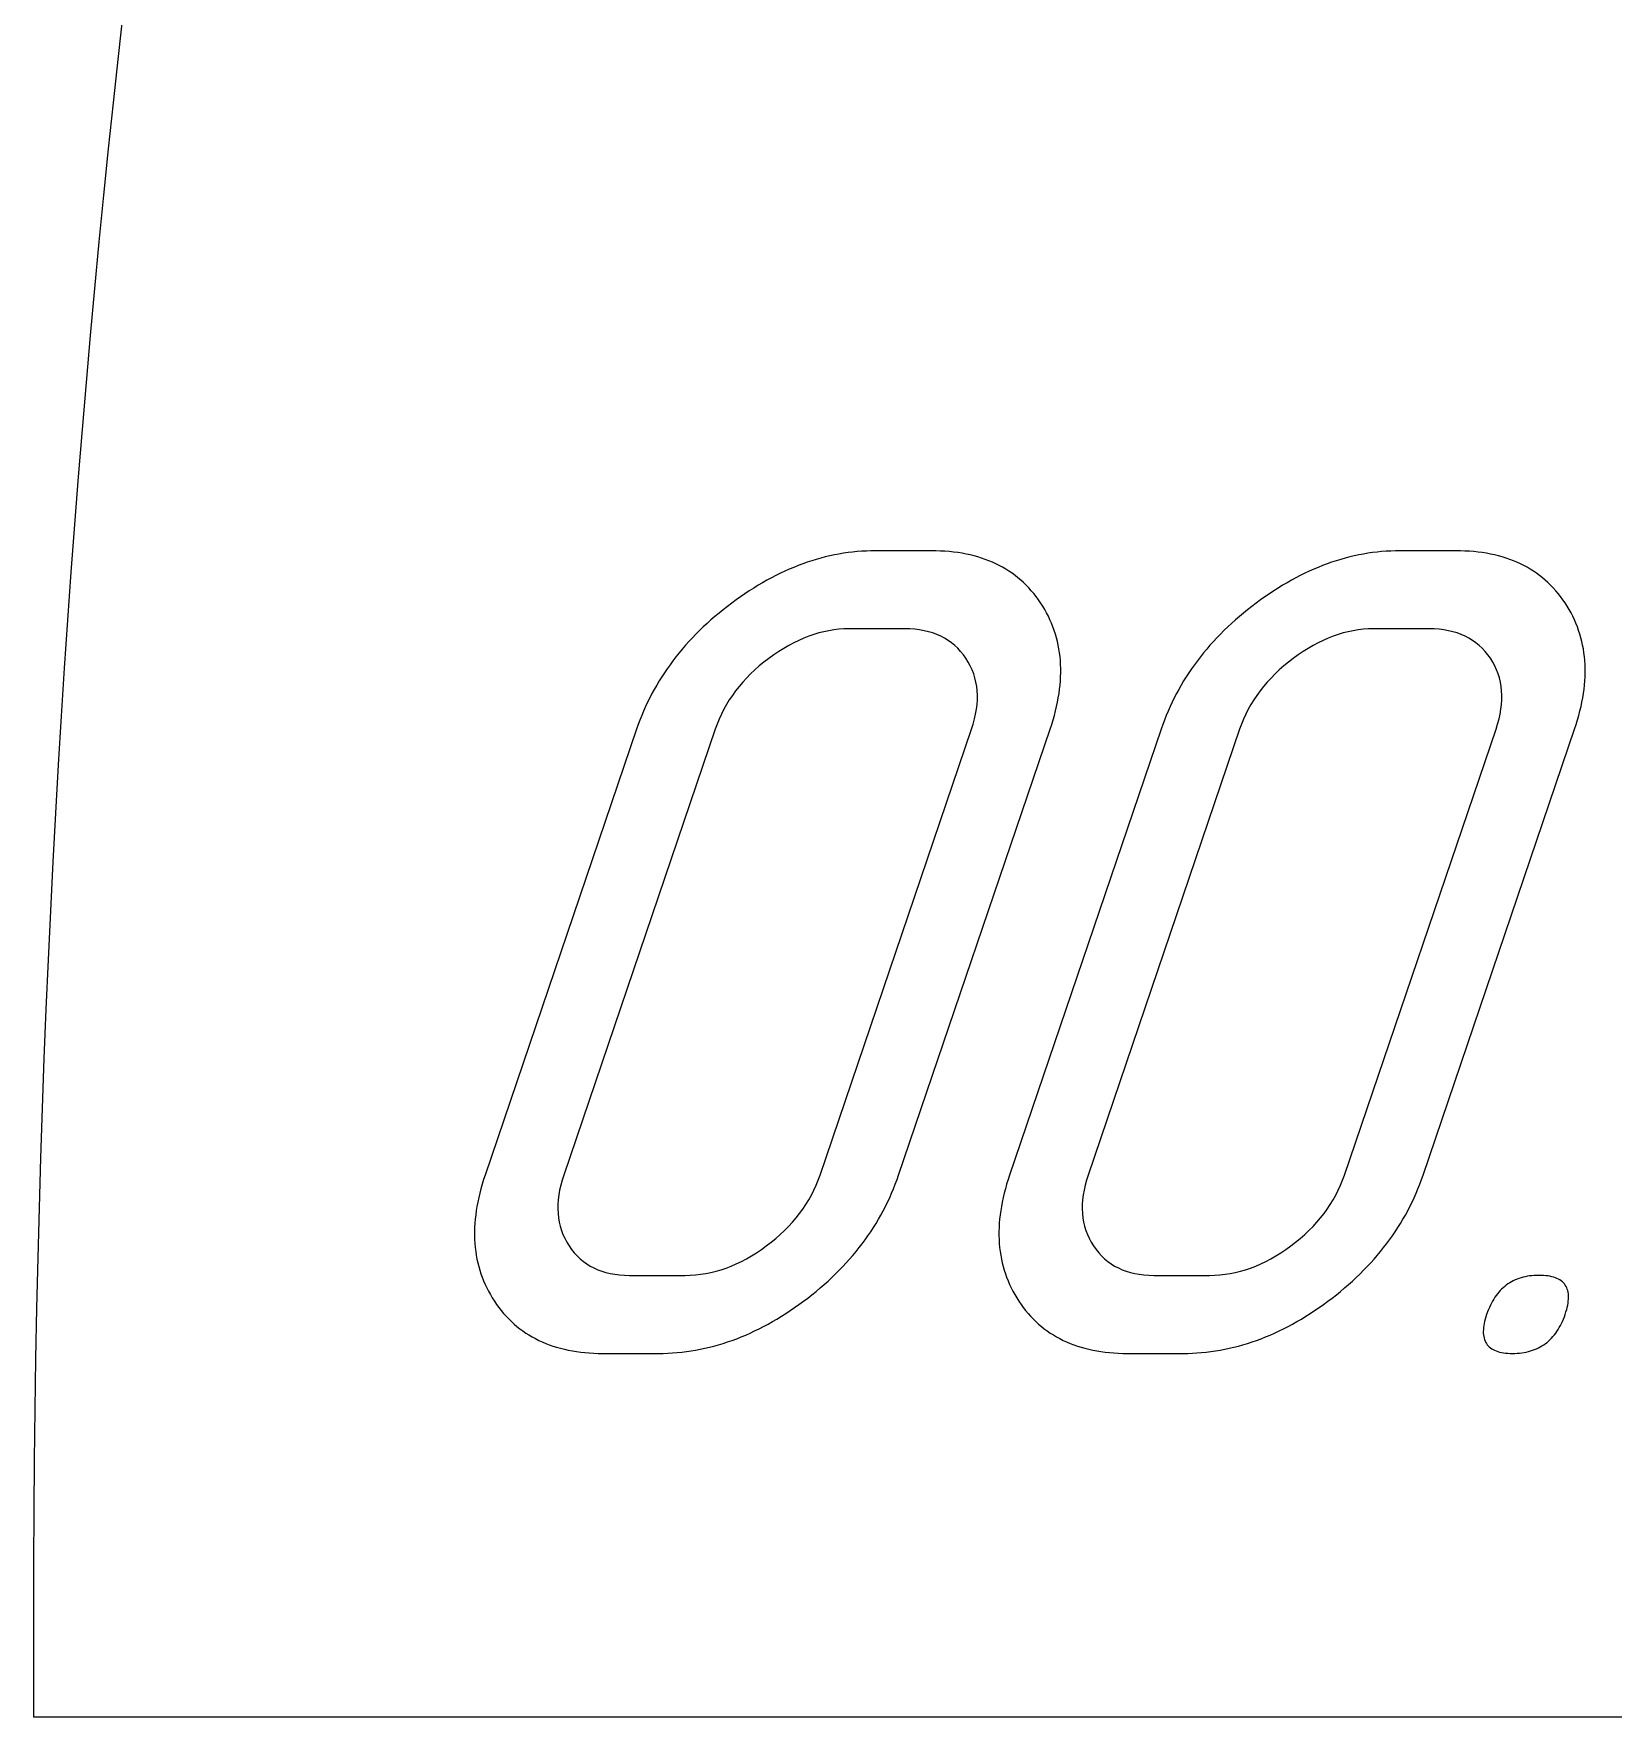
# Model space of a CAD drawing. Extents: x 14 to 1461, y -733 to -10.
# Drawn here: x 732.62 to 773.11, y -542.56 to -499.4 of the extents above; entities that cross this region are included whole.
import ezdxf

# ---------------------------------------------------------------- set-up
doc = ezdxf.new("R2010")
doc.units = 0

msp = doc.modelspace()

# ---------------------------------------------------------------- linework, layer by layer
at = {"layer": 'Cut', "color": 0}
for p, q in [((734.796399, -499.99309), (734.928528, -498.816542)), ((734.667849, -501.173702), (734.796399, -499.99309)), ((734.542907, -502.358399), (734.667849, -501.173702)), ((734.421602, -503.547203), (734.542907, -502.358399)), ((734.303965, -504.740138), (734.421602, -503.547203)), ((734.190027, -505.937225), (734.303965, -504.740138)), ((734.079817, -507.138486), (734.190027, -505.937225)), ((733.973366, -508.343943), (734.079817, -507.138486)), ((733.870703, -509.55362), (733.973366, -508.343943)), ((733.77186, -510.767538), (733.870703, -509.55362)), ((733.676864, -511.98572), (733.77186, -510.767538)), ((733.585749, -513.208187), (733.676864, -511.98572)), ((733.498542, -514.434962), (733.585749, -513.208187)), ((733.415274, -515.666068), (733.498542, -514.434962)), ((733.335976, -516.901526), (733.415274, -515.666068)), ((733.260678, -518.141359), (733.335976, -516.901526)), ((733.189409, -519.385589), (733.260678, -518.141359)), ((733.1222, -520.634238), (733.189409, -519.385589)), ((733.059081, -521.88733), (733.1222, -520.634238)), ((733.000082, -523.144885), (733.059081, -521.88733)), ((732.945233, -524.406926), (733.000082, -523.144885)), ((732.894565, -525.673475), (732.945233, -524.406926)), ((732.848107, -526.944556), (732.894565, -525.673475)), ((732.80589, -528.220189), (732.848107, -526.944556)), ((732.767944, -529.500398), (732.80589, -528.220189)), ((732.734298, -530.785204), (732.767944, -529.500398)), ((732.704984, -532.074629), (732.734298, -530.785204)), ((732.68003, -533.368697), (732.704984, -532.074629)), ((732.659468, -534.667429), (732.68003, -533.368697)), ((732.643328, -535.970848), (732.659468, -534.667429)), ((732.631639, -537.278976), (732.643328, -535.970848)), ((732.624431, -538.591835), (732.631639, -537.278976)), ((732.621736, -539.909447), (732.624431, -538.591835)), ((732.623582, -541.231834), (732.621736, -539.909447)), ((732.63, -542.55902), (732.623582, -541.231834)), ((1411.234573, -542.55902), (732.63, -542.55902))]:
    msp.add_line(p, q, dxfattribs=at)
at = {"layer": 'Mark', "color": 0}
for p, q in [((753.848683, -512.671137), (753.731098, -512.680295)), ((753.966457, -512.664595), (753.848683, -512.671137)), ((754.08442, -512.66067), (753.966457, -512.664595)), ((754.202573, -512.659362), (754.08442, -512.66067)), ((755.631142, -512.659362), (754.202573, -512.659362)), ((755.749606, -512.660667), (755.631142, -512.659362)), ((755.866075, -512.664584), (755.749606, -512.660667)), ((755.980549, -512.671111), (755.866075, -512.664584)), ((756.093029, -512.680248), (755.980549, -512.671111)), ((767.291513, -512.671137), (767.173929, -512.680295)), ((767.409287, -512.664595), (767.291513, -512.671137)), ((767.527251, -512.66067), (767.409287, -512.664595)), ((767.645403, -512.659362), (767.527251, -512.66067)), ((769.073972, -512.659362), (767.645403, -512.659362)), ((769.192436, -512.660667), (769.073972, -512.659362)), ((769.308905, -512.664584), (769.192436, -512.660667)), ((769.423379, -512.671111), (769.308905, -512.664584)), ((769.535859, -512.680248), (769.423379, -512.671111)), ((752.104805, -513.083261), (751.990062, -513.131669)), ((752.219737, -513.037469), (752.104805, -513.083261)), ((752.334859, -512.994294), (752.219737, -513.037469)), ((752.450171, -512.953736), (752.334859, -512.994294)), ((752.565672, -512.915795), (752.450171, -512.953736)), ((752.681362, -512.88047), (752.565672, -512.915795)), ((752.797242, -512.847762), (752.681362, -512.88047)), ((752.913311, -512.81767), (752.797242, -512.847762)), ((753.029569, -512.790195), (752.913311, -512.81767)), ((753.146017, -512.765337), (753.029569, -512.790195)), ((753.262655, -512.743095), (753.146017, -512.765337)), ((753.379481, -512.72347), (753.262655, -512.743095)), ((753.496498, -512.706462), (753.379481, -512.72347)), ((753.613703, -512.69207), (753.496498, -512.706462)), ((753.731098, -512.680295), (753.613703, -512.69207)), ((756.203514, -512.691997), (756.093029, -512.680248)), ((756.312004, -512.706356), (756.203514, -512.691997)), ((756.418499, -512.723326), (756.312004, -512.706356)), ((756.523, -512.742907), (756.418499, -512.723326)), ((756.625505, -512.765098), (756.523, -512.742907)), ((756.726017, -512.789901), (756.625505, -512.765098)), ((756.824533, -512.817314), (756.726017, -512.789901)), ((756.921054, -512.847338), (756.824533, -512.817314)), ((757.015581, -512.879972), (756.921054, -512.847338)), ((757.108113, -512.915218), (757.015581, -512.879972)), ((757.198651, -512.953074), (757.108113, -512.915218)), ((757.287193, -512.993541), (757.198651, -512.953074)), ((757.373741, -513.036619), (757.287193, -512.993541)), ((757.458294, -513.082307), (757.373741, -513.036619)), ((757.540852, -513.130607), (757.458294, -513.082307)), ((765.547635, -513.083261), (765.432892, -513.131669)), ((765.662568, -513.037469), (765.547635, -513.083261)), ((765.77769, -512.994294), (765.662568, -513.037469)), ((765.893001, -512.953736), (765.77769, -512.994294)), ((766.008502, -512.915795), (765.893001, -512.953736)), ((766.124192, -512.88047), (766.008502, -512.915795)), ((766.240072, -512.847762), (766.124192, -512.88047)), ((766.356141, -512.81767), (766.240072, -512.847762)), ((766.472399, -512.790195), (766.356141, -512.81767)), ((766.588847, -512.765337), (766.472399, -512.790195)), ((766.705485, -512.743095), (766.588847, -512.765337)), ((766.822312, -512.72347), (766.705485, -512.743095)), ((766.939328, -512.706462), (766.822312, -512.72347)), ((767.056534, -512.69207), (766.939328, -512.706462)), ((767.173929, -512.680295), (767.056534, -512.69207)), ((769.646344, -512.691997), (769.535859, -512.680248)), ((769.754834, -512.706356), (769.646344, -512.691997)), ((769.861329, -512.723326), (769.754834, -512.706356)), ((769.96583, -512.742907), (769.861329, -512.723326)), ((770.068336, -512.765098), (769.96583, -512.742907)), ((770.168847, -512.789901), (770.068336, -512.765098)), ((770.267363, -512.817314), (770.168847, -512.789901)), ((770.363885, -512.847338), (770.267363, -512.817314)), ((770.458412, -512.879972), (770.363885, -512.847338)), ((770.550944, -512.915218), (770.458412, -512.879972)), ((770.641481, -512.953074), (770.550944, -512.915218)), ((770.730023, -512.993541), (770.641481, -512.953074)), ((770.816571, -513.036619), (770.730023, -512.993541)), ((770.901124, -513.082307), (770.816571, -513.036619)), ((770.983682, -513.130607), (770.901124, -513.082307)), ((751.305581, -513.477068), (751.192164, -513.543793)), ((751.419187, -513.41296), (751.305581, -513.477068)), ((751.532983, -513.351468), (751.419187, -513.41296)), ((751.646969, -513.292594), (751.532983, -513.351468)), ((751.761144, -513.236335), (751.646969, -513.292594)), ((751.875508, -513.182694), (751.761144, -513.236335)), ((751.990062, -513.131669), (751.875508, -513.182694)), ((757.621416, -513.181517), (757.540852, -513.130607)), ((757.699985, -513.235038), (757.621416, -513.181517)), ((757.776559, -513.291169), (757.699985, -513.235038)), ((757.851138, -513.349912), (757.776559, -513.291169)), ((757.923722, -513.411265), (757.851138, -513.349912)), ((757.994312, -513.475229), (757.923722, -513.411265)), ((758.062907, -513.541804), (757.994312, -513.475229)), ((764.748411, -513.477068), (764.634994, -513.543793)), ((764.862018, -513.41296), (764.748411, -513.477068)), ((764.975814, -513.351468), (764.862018, -513.41296)), ((765.089799, -513.292594), (764.975814, -513.351468)), ((765.203974, -513.236335), (765.089799, -513.292594)), ((765.318338, -513.182694), (765.203974, -513.236335)), ((765.432892, -513.131669), (765.318338, -513.182694)), ((771.064246, -513.181517), (770.983682, -513.130607)), ((771.142815, -513.235038), (771.064246, -513.181517)), ((771.219389, -513.291169), (771.142815, -513.235038)), ((771.293968, -513.349912), (771.219389, -513.291169)), ((771.366553, -513.411265), (771.293968, -513.349912)), ((771.437142, -513.475229), (771.366553, -513.411265)), ((771.505737, -513.541804), (771.437142, -513.475229)), ((750.627919, -513.916667), (750.515639, -513.999092)), ((750.740389, -513.836859), (750.627919, -513.916667)), ((750.853049, -513.759667), (750.740389, -513.836859)), ((750.965898, -513.685092), (750.853049, -513.759667)), ((751.078936, -513.613134), (750.965898, -513.685092)), ((751.192164, -513.543793), (751.078936, -513.613134)), ((758.129507, -513.610989), (758.062907, -513.541804)), ((758.194113, -513.682785), (758.129507, -513.610989)), ((758.256723, -513.757192), (758.194113, -513.682785)), ((758.317339, -513.83421), (758.256723, -513.757192)), ((758.375961, -513.913839), (758.317339, -513.83421)), ((758.432587, -513.996078), (758.375961, -513.913839)), ((764.070749, -513.916667), (763.958469, -513.999092)), ((764.183219, -513.836859), (764.070749, -513.916667)), ((764.295879, -513.759667), (764.183219, -513.836859)), ((764.408728, -513.685092), (764.295879, -513.759667)), ((764.521766, -513.613134), (764.408728, -513.685092)), ((764.634994, -513.543793), (764.521766, -513.613134)), ((771.572337, -513.610989), (771.505737, -513.541804)), ((771.636943, -513.682785), (771.572337, -513.610989)), ((771.699554, -513.757192), (771.636943, -513.682785)), ((771.76017, -513.83421), (771.699554, -513.757192)), ((771.818791, -513.913839), (771.76017, -513.83421)), ((771.875417, -513.996078), (771.818791, -513.913839)), ((750.084893, -514.342653), (749.982832, -514.431239)), ((750.189205, -514.255144), (750.084893, -514.342653)), ((750.295766, -514.168715), (750.189205, -514.255144)), ((750.404578, -514.083364), (750.295766, -514.168715)), ((750.515639, -513.999092), (750.404578, -514.083364)), ((758.486717, -514.080171), (758.432587, -513.996078)), ((758.537848, -514.16536), (758.486717, -514.080171)), ((758.585981, -514.251645), (758.537848, -514.16536)), ((758.631116, -514.339027), (758.585981, -514.251645)), ((758.673253, -514.427505), (758.631116, -514.339027)), ((763.527724, -514.342653), (763.425662, -514.431239)), ((763.632035, -514.255144), (763.527724, -514.342653)), ((763.738597, -514.168715), (763.632035, -514.255144)), ((763.847408, -514.083364), (763.738597, -514.168715)), ((763.958469, -513.999092), (763.847408, -514.083364)), ((771.929547, -514.080171), (771.875417, -513.996078)), ((771.980679, -514.16536), (771.929547, -514.080171)), ((772.028812, -514.251645), (771.980679, -514.16536)), ((772.073946, -514.339027), (772.028812, -514.251645)), ((772.116083, -514.427505), (772.073946, -514.339027)), ((749.597082, -514.796372), (749.50627, -514.890351)), ((749.690145, -514.703471), (749.597082, -514.796372)), ((749.785457, -514.611648), (749.690145, -514.703471)), ((749.88302, -514.520904), (749.785457, -514.611648)), ((749.982832, -514.431239), (749.88302, -514.520904)), ((752.616932, -514.804472), (752.488291, -514.848895)), ((752.745768, -514.765972), (752.616932, -514.804472)), ((752.8748, -514.733396), (752.745768, -514.765972)), ((753.004026, -514.706742), (752.8748, -514.733396)), ((753.133449, -514.686012), (753.004026, -514.706742)), ((753.263066, -514.671204), (753.133449, -514.686012)), ((753.392879, -514.66232), (753.263066, -514.671204)), ((753.522887, -514.659358), (753.392879, -514.66232)), ((754.951456, -514.659358), (753.522887, -514.659358)), ((755.081956, -514.66231), (754.951456, -514.659358)), ((755.208113, -514.671166), (755.081956, -514.66231)), ((755.329926, -514.685925), (755.208113, -514.671166)), ((755.447395, -514.706589), (755.329926, -514.685925)), ((755.56052, -514.733156), (755.447395, -514.706589)), ((755.669301, -514.765627), (755.56052, -514.733156)), ((755.773738, -514.804002), (755.669301, -514.765627)), ((755.873831, -514.848281), (755.773738, -514.804002)), ((758.712391, -514.517079), (758.673253, -514.427505)), ((758.74853, -514.607749), (758.712391, -514.517079)), ((758.781672, -514.699516), (758.74853, -514.607749)), ((758.811815, -514.792378), (758.781672, -514.699516)), ((758.83896, -514.886337), (758.811815, -514.792378)), ((763.039913, -514.796372), (762.9491, -514.890351)), ((763.132975, -514.703471), (763.039913, -514.796372)), ((763.228288, -514.611648), (763.132975, -514.703471)), ((763.32585, -514.520904), (763.228288, -514.611648)), ((763.425662, -514.431239), (763.32585, -514.520904)), ((766.059762, -514.804472), (765.931121, -514.848895)), ((766.188598, -514.765972), (766.059762, -514.804472)), ((766.31763, -514.733396), (766.188598, -514.765972)), ((766.446857, -514.706742), (766.31763, -514.733396)), ((766.576279, -514.686012), (766.446857, -514.706742)), ((766.705896, -514.671204), (766.576279, -514.686012)), ((766.835709, -514.66232), (766.705896, -514.671204)), ((766.965717, -514.659358), (766.835709, -514.66232)), ((768.394286, -514.659358), (766.965717, -514.659358)), ((768.524787, -514.66231), (768.394286, -514.659358)), ((768.650943, -514.671166), (768.524787, -514.66231)), ((768.772756, -514.685925), (768.650943, -514.671166)), ((768.890225, -514.706589), (768.772756, -514.685925)), ((769.00335, -514.733156), (768.890225, -514.706589)), ((769.112131, -514.765627), (769.00335, -514.733156)), ((769.216568, -514.804002), (769.112131, -514.765627)), ((769.316661, -514.848281), (769.216568, -514.804002)), ((772.155221, -514.517079), (772.116083, -514.427505)), ((772.191361, -514.607749), (772.155221, -514.517079)), ((772.224502, -514.699516), (772.191361, -514.607749)), ((772.254645, -514.792378), (772.224502, -514.699516)), ((772.28179, -514.886337), (772.254645, -514.792378)), ((749.24733, -515.178761), (749.165516, -515.277055)), ((749.331393, -515.081546), (749.24733, -515.178761)), ((749.417707, -514.985409), (749.331393, -515.081546)), ((749.50627, -514.890351), (749.417707, -514.985409)), ((751.720547, -515.239813), (751.593273, -515.325697)), ((751.848016, -515.159853), (751.720547, -515.239813)), ((751.97568, -515.085815), (751.848016, -515.159853)), ((752.10354, -515.0177), (751.97568, -515.085815)), ((752.231595, -514.955509), (752.10354, -515.0177)), ((752.359845, -514.89924), (752.231595, -514.955509)), ((752.488291, -514.848895), (752.359845, -514.89924)), ((755.96958, -514.898463), (755.873831, -514.848281)), ((756.060985, -514.95455), (755.96958, -514.898463)), ((756.148047, -515.01654), (756.060985, -514.95455)), ((756.230764, -515.084434), (756.148047, -515.01654)), ((756.309137, -515.158232), (756.230764, -515.084434)), ((756.383167, -515.237934), (756.309137, -515.158232)), ((756.452852, -515.323539), (756.383167, -515.237934)), ((758.863106, -514.981393), (758.83896, -514.886337)), ((758.884254, -515.077544), (758.863106, -514.981393)), ((758.902404, -515.174792), (758.884254, -515.077544)), ((758.917555, -515.273136), (758.902404, -515.174792)), ((762.69016, -515.178761), (762.608346, -515.277055)), ((762.774224, -515.081546), (762.69016, -515.178761)), ((762.860537, -514.985409), (762.774224, -515.081546)), ((762.9491, -514.890351), (762.860537, -514.985409)), ((765.163377, -515.239813), (765.036103, -515.325697)), ((765.290846, -515.159853), (765.163377, -515.239813)), ((765.418511, -515.085815), (765.290846, -515.159853)), ((765.54637, -515.0177), (765.418511, -515.085815)), ((765.674425, -514.955509), (765.54637, -515.0177)), ((765.802676, -514.89924), (765.674425, -514.955509)), ((765.931121, -514.848895), (765.802676, -514.89924)), ((769.41241, -514.898463), (769.316661, -514.848281)), ((769.503816, -514.95455), (769.41241, -514.898463)), ((769.590877, -515.01654), (769.503816, -514.95455)), ((769.673594, -515.084434), (769.590877, -515.01654)), ((769.751967, -515.158232), (769.673594, -515.084434)), ((769.825997, -515.237934), (769.751967, -515.158232)), ((769.895682, -515.323539), (769.825997, -515.237934)), ((772.305936, -514.981393), (772.28179, -514.886337)), ((772.327084, -515.077544), (772.305936, -514.981393)), ((772.345234, -515.174792), (772.327084, -515.077544)), ((772.360386, -515.273136), (772.345234, -515.174792)), ((748.86076, -515.681017), (748.790195, -515.784703)), ((748.933574, -515.578408), (748.86076, -515.681017)), ((749.008638, -515.476879), (748.933574, -515.578408)), ((749.085952, -515.376428), (749.008638, -515.476879)), ((749.165516, -515.277055), (749.085952, -515.376428)), ((751.222505, -515.611681), (751.108363, -515.71225)), ((751.341782, -515.513432), (751.222505, -515.611681)), ((751.466195, -515.417504), (751.341782, -515.513432)), ((751.593273, -515.325697), (751.466195, -515.417504)), ((756.518194, -515.415049), (756.452852, -515.323539)), ((756.577982, -515.510699), (756.518194, -515.415049)), ((756.631007, -515.608727), (756.577982, -515.510699)), ((756.67727, -515.709132), (756.631007, -515.608727)), ((758.929708, -515.372576), (758.917555, -515.273136)), ((758.938863, -515.473112), (758.929708, -515.372576)), ((758.945019, -515.574745), (758.938863, -515.473112)), ((758.948177, -515.677473), (758.945019, -515.574745)), ((758.948337, -515.781299), (758.948177, -515.677473)), ((762.30359, -515.681017), (762.233025, -515.784703)), ((762.376404, -515.578408), (762.30359, -515.681017)), ((762.451469, -515.476879), (762.376404, -515.578408)), ((762.528783, -515.376428), (762.451469, -515.476879)), ((762.608346, -515.277055), (762.528783, -515.376428)), ((764.665335, -515.611681), (764.551193, -515.71225)), ((764.784612, -515.513432), (764.665335, -515.611681)), ((764.909025, -515.417504), (764.784612, -515.513432)), ((765.036103, -515.325697), (764.909025, -515.417504)), ((769.961024, -515.415049), (769.895682, -515.323539)), ((770.020812, -515.510699), (769.961024, -515.415049)), ((770.073837, -515.608727), (770.020812, -515.510699)), ((770.1201, -515.709132), (770.073837, -515.608727)), ((772.372539, -515.372576), (772.360386, -515.273136)), ((772.381693, -515.473112), (772.372539, -515.372576)), ((772.38785, -515.574745), (772.381693, -515.473112)), ((772.391008, -515.677473), (772.38785, -515.574745)), ((772.391167, -515.781299), (772.391008, -515.677473)), ((748.592, -516.102235), (748.530434, -516.210236)), ((748.655815, -515.995313), (748.592, -516.102235)), ((748.72188, -515.889469), (748.655815, -515.995313)), ((748.790195, -515.784703), (748.72188, -515.889469)), ((750.796752, -516.027878), (750.703153, -516.137727)), ((750.895487, -515.920348), (750.796752, -516.027878)), ((750.999357, -515.815139), (750.895487, -515.920348)), ((751.108363, -515.71225), (750.999357, -515.815139)), ((756.71677, -515.811916), (756.67727, -515.709132)), ((756.749508, -515.917077), (756.71677, -515.811916)), ((756.775482, -516.024616), (756.749508, -515.917077)), ((756.794694, -516.134533), (756.775482, -516.024616)), ((758.918993, -516.207561), (758.930826, -516.099351)), ((758.930826, -516.099351), (758.939662, -515.992237)), ((758.939662, -515.992237), (758.945499, -515.88622)), ((758.945499, -515.88622), (758.948337, -515.781299)), ((762.03483, -516.102235), (761.973264, -516.210236)), ((762.098645, -515.995313), (762.03483, -516.102235)), ((762.16471, -515.889469), (762.098645, -515.995313)), ((762.233025, -515.784703), (762.16471, -515.889469)), ((764.239582, -516.027878), (764.145983, -516.137727)), ((764.338317, -515.920348), (764.239582, -516.027878)), ((764.442187, -515.815139), (764.338317, -515.920348)), ((764.551193, -515.71225), (764.442187, -515.815139)), ((770.1596, -515.811916), (770.1201, -515.709132)), ((770.192338, -515.917077), (770.1596, -515.811916)), ((770.218313, -516.024616), (770.192338, -515.917077)), ((770.237525, -516.134533), (770.218313, -516.024616)), ((772.361823, -516.207561), (772.373656, -516.099351)), ((772.373656, -516.099351), (772.382492, -515.992237)), ((772.382492, -515.992237), (772.388329, -515.88622)), ((772.388329, -515.88622), (772.391167, -515.781299)), ((748.359236, -516.540711), (748.30667, -516.653026)), ((748.414053, -516.429474), (748.359236, -516.540711)), ((748.471118, -516.319316), (748.414053, -516.429474)), ((748.530434, -516.210236), (748.471118, -516.319316)), ((750.45317, -516.481197), (750.380114, -516.600327)), ((750.531362, -516.364387), (750.45317, -516.481197)), ((750.61469, -516.249897), (750.531362, -516.364387)), ((750.703153, -516.137727), (750.61469, -516.249897)), ((756.807144, -516.246827), (756.794694, -516.134533)), ((756.803916, -516.597977), (756.811755, -516.478549)), ((756.812831, -516.361499), (756.807144, -516.246827)), ((756.811755, -516.478549), (756.812831, -516.361499)), ((758.841674, -516.651363), (758.865501, -516.538768)), ((758.865501, -516.538768), (758.88633, -516.42727)), ((758.88633, -516.42727), (758.904161, -516.316867)), ((758.904161, -516.316867), (758.918993, -516.207561)), ((761.802067, -516.540711), (761.7495, -516.653026)), ((761.856883, -516.429474), (761.802067, -516.540711)), ((761.913949, -516.319316), (761.856883, -516.429474)), ((761.973264, -516.210236), (761.913949, -516.319316)), ((763.896, -516.481197), (763.822944, -516.600327)), ((763.974192, -516.364387), (763.896, -516.481197)), ((764.05752, -516.249897), (763.974192, -516.364387)), ((764.145983, -516.137727), (764.05752, -516.249897)), ((770.249974, -516.246827), (770.237525, -516.134533)), ((770.246746, -516.597977), (770.254585, -516.478549)), ((770.255661, -516.361499), (770.249974, -516.246827)), ((770.254585, -516.478549), (770.255661, -516.361499)), ((772.284505, -516.651363), (772.308332, -516.538768)), ((772.308332, -516.538768), (772.32916, -516.42727)), ((772.32916, -516.42727), (772.346991, -516.316867)), ((772.346991, -516.316867), (772.361823, -516.207561)), ((748.208287, -516.880893), (748.16247, -516.996444)), ((748.256354, -516.76642), (748.208287, -516.880893)), ((748.30667, -516.653026), (748.256354, -516.76642)), ((750.191759, -516.971639), (750.139245, -517.10005)), ((750.249408, -516.845549), (750.191759, -516.971639)), ((750.312193, -516.721778), (750.249408, -516.845549)), ((750.380114, -516.600327), (750.312193, -516.721778)), ((756.704935, -517.099465), (756.739824, -516.970526)), ((756.739824, -516.970526), (756.767951, -516.843965)), ((756.767951, -516.843965), (756.789315, -516.719782)), ((756.789315, -516.719782), (756.803916, -516.597977)), ((758.752203, -516.995726), (758.785025, -516.879842)), ((758.785025, -516.879842), (758.814849, -516.765055)), ((758.814849, -516.765055), (758.841674, -516.651363)), ((761.651117, -516.880893), (761.6053, -516.996444)), ((761.699184, -516.76642), (761.651117, -516.880893)), ((761.7495, -516.653026), (761.699184, -516.76642)), ((763.634589, -516.971639), (763.582075, -517.10005)), ((763.692238, -516.845549), (763.634589, -516.971639)), ((763.755023, -516.721778), (763.692238, -516.845549)), ((763.822944, -516.600327), (763.755023, -516.721778)), ((770.147765, -517.099465), (770.182654, -516.970526)), ((770.182654, -516.970526), (770.210781, -516.843965)), ((770.210781, -516.843965), (770.232145, -516.719782)), ((770.232145, -516.719782), (770.246746, -516.597977)), ((772.195034, -516.995726), (772.227856, -516.879842)), ((772.227856, -516.879842), (772.257679, -516.765055)), ((772.257679, -516.765055), (772.284505, -516.651363)), ((748.077585, -517.230782), (744.193665, -528.65933)), ((750.091867, -517.230782), (746.207946, -528.65933)), ((748.118903, -517.113073), (748.077585, -517.230782)), ((748.16247, -516.996444), (748.118903, -517.113073)), ((750.139245, -517.10005), (750.091867, -517.230782)), ((752.779362, -528.65933), (756.663283, -517.230782)), ((754.793643, -528.65933), (758.677564, -517.230782)), ((756.663283, -517.230782), (756.704935, -517.099465)), ((761.520416, -517.230782), (757.636495, -528.65933)), ((758.677564, -517.230782), (758.716383, -517.112705)), ((758.716383, -517.112705), (758.752203, -516.995726)), ((763.534697, -517.230782), (759.650777, -528.65933)), ((761.561733, -517.113073), (761.520416, -517.230782)), ((761.6053, -516.996444), (761.561733, -517.113073)), ((763.582075, -517.10005), (763.534697, -517.230782)), ((766.222192, -528.65933), (770.106113, -517.230782)), ((768.236474, -528.65933), (772.120395, -517.230782)), ((770.106113, -517.230782), (770.147765, -517.099465)), ((772.120395, -517.230782), (772.159213, -517.112705)), ((772.159213, -517.112705), (772.195034, -516.995726)), ((744.08626, -529.009997), (744.056425, -529.124703)), ((744.119079, -528.8942), (744.08626, -529.009997)), ((744.15488, -528.777311), (744.119079, -528.8942)), ((744.193665, -528.65933), (744.15488, -528.777311)), ((746.10313, -529.046002), (746.081614, -529.170148)), ((746.131358, -528.919484), (746.10313, -529.046002)), ((746.166296, -528.790593), (746.131358, -528.919484)), ((746.207946, -528.65933), (746.166296, -528.790593)), ((752.557564, -529.172143), (752.620679, -529.047585)), ((752.620679, -529.047585), (752.678684, -528.920597)), ((752.678684, -528.920597), (752.731578, -528.791178)), ((752.731578, -528.791178), (752.779362, -528.65933)), ((754.61408, -529.126068), (754.662338, -529.011048)), ((754.662338, -529.011048), (754.708351, -528.894918)), ((754.708351, -528.894918), (754.752119, -528.777679)), ((754.752119, -528.777679), (754.793643, -528.65933)), ((757.52909, -529.009997), (757.499255, -529.124703)), ((757.561909, -528.8942), (757.52909, -529.009997)), ((757.59771, -528.777311), (757.561909, -528.8942)), ((757.636495, -528.65933), (757.59771, -528.777311)), ((759.545961, -529.046002), (759.524445, -529.170148)), ((759.574188, -528.919484), (759.545961, -529.046002)), ((759.609127, -528.790593), (759.574188, -528.919484)), ((759.650777, -528.65933), (759.609127, -528.790593)), ((766.000394, -529.172143), (766.063509, -529.047585)), ((766.063509, -529.047585), (766.121514, -528.920597)), ((766.121514, -528.920597), (766.174408, -528.791178)), ((766.174408, -528.791178), (766.222192, -528.65933)), ((768.05691, -529.126068), (768.105168, -529.011048)), ((768.105168, -529.011048), (768.151181, -528.894918)), ((768.151181, -528.894918), (768.19495, -528.777679)), ((768.19495, -528.777679), (768.236474, -528.65933)), ((743.984817, -529.46227), (743.966914, -529.57261)), ((744.005703, -529.35084), (743.984817, -529.46227)), ((744.029572, -529.238317), (744.005703, -529.35084)), ((744.056425, -529.124703), (744.029572, -529.238317)), ((746.058716, -529.411322), (746.057333, -529.52835)), ((746.066809, -529.291921), (746.058716, -529.411322)), ((746.081614, -529.170148), (746.066809, -529.291921)), ((752.337557, -529.531237), (752.416003, -529.413969)), ((752.416003, -529.413969), (752.489339, -529.294271)), ((752.489339, -529.294271), (752.557564, -529.172143)), ((754.398604, -529.575058), (754.45584, -529.464475)), ((754.45584, -529.464475), (754.510831, -529.352782)), ((754.510831, -529.352782), (754.563578, -529.23998)), ((754.563578, -529.23998), (754.61408, -529.126068)), ((757.427648, -529.46227), (757.409745, -529.57261)), ((757.448534, -529.35084), (757.427648, -529.46227)), ((757.472403, -529.238317), (757.448534, -529.35084)), ((757.499255, -529.124703), (757.472403, -529.238317)), ((759.501546, -529.411322), (759.500163, -529.52835)), ((759.50964, -529.291921), (759.501546, -529.411322)), ((759.524445, -529.170148), (759.50964, -529.291921)), ((765.780387, -529.531237), (765.858833, -529.413969)), ((765.858833, -529.413969), (765.932169, -529.294271)), ((765.932169, -529.294271), (766.000394, -529.172143)), ((767.841434, -529.575058), (767.89867, -529.464475)), ((767.89867, -529.464475), (767.953661, -529.352782)), ((767.953661, -529.352782), (768.006408, -529.23998)), ((768.006408, -529.23998), (768.05691, -529.126068)), ((743.931104, -529.897077), (743.925133, -530.00305)), ((743.940058, -529.790013), (743.931104, -529.897077)), ((743.951994, -529.681857), (743.940058, -529.790013)), ((743.966914, -529.57261), (743.951994, -529.681857)), ((746.057333, -529.52835), (746.062662, -529.643006)), ((746.062662, -529.643006), (746.074702, -529.755289)), ((746.074702, -529.755289), (746.093453, -529.865199)), ((746.093453, -529.865199), (746.118916, -529.972738)), ((751.972668, -529.976008), (752.071556, -529.86846)), ((752.071556, -529.86846), (752.165333, -529.758483)), ((752.165333, -529.758483), (752.254, -529.646075)), ((752.254, -529.646075), (752.337557, -529.531237)), ((754.147214, -530.006298), (754.213429, -529.900152)), ((754.213429, -529.900152), (754.277398, -529.792897)), ((754.277398, -529.792897), (754.339123, -529.684532)), ((754.339123, -529.684532), (754.398604, -529.575058)), ((757.373934, -529.897077), (757.367963, -530.00305)), ((757.382888, -529.790013), (757.373934, -529.897077)), ((757.394825, -529.681857), (757.382888, -529.790013)), ((757.409745, -529.57261), (757.394825, -529.681857)), ((759.500163, -529.52835), (759.505492, -529.643006)), ((759.505492, -529.643006), (759.517532, -529.755289)), ((759.517532, -529.755289), (759.536284, -529.865199)), ((759.536284, -529.865199), (759.561746, -529.972738)), ((765.415499, -529.976008), (765.514386, -529.86846)), ((765.514386, -529.86846), (765.608163, -529.758483)), ((765.608163, -529.758483), (765.69683, -529.646075)), ((765.69683, -529.646075), (765.780387, -529.531237)), ((767.590045, -530.006298), (767.656259, -529.900152)), ((767.656259, -529.900152), (767.720228, -529.792897)), ((767.720228, -529.792897), (767.781954, -529.684532)), ((767.781954, -529.684532), (767.841434, -529.575058)), ((743.922146, -530.10793), (743.922141, -530.21172)), ((743.922141, -530.21172), (743.92512, -530.314417)), ((743.925133, -530.00305), (743.922146, -530.10793)), ((743.92512, -530.314417), (743.931081, -530.416023)), ((746.118916, -529.972738), (746.15109, -530.077903)), ((746.15109, -530.077903), (746.189975, -530.180696)), ((746.189975, -530.180696), (746.235571, -530.281116)), ((746.235571, -530.281116), (746.287878, -530.379164)), ((751.526014, -530.381898), (751.645343, -530.284071)), ((751.645343, -530.284071), (751.759562, -530.183813)), ((751.759562, -530.183813), (751.86867, -530.081126)), ((751.86867, -530.081126), (751.972668, -529.976008)), ((753.859912, -530.41979), (753.935104, -530.318081)), ((753.935104, -530.318081), (754.008052, -530.215263)), ((754.008052, -530.215263), (754.078756, -530.111335)), ((754.078756, -530.111335), (754.147214, -530.006298)), ((757.364976, -530.10793), (757.364971, -530.21172)), ((757.364971, -530.21172), (757.36795, -530.314417)), ((757.367963, -530.00305), (757.364976, -530.10793)), ((757.36795, -530.314417), (757.373912, -530.416023)), ((759.561746, -529.972738), (759.59392, -530.077903)), ((759.59392, -530.077903), (759.632805, -530.180696)), ((759.632805, -530.180696), (759.678401, -530.281116)), ((759.678401, -530.281116), (759.730708, -530.379164)), ((764.968844, -530.381898), (765.088173, -530.284071)), ((765.088173, -530.284071), (765.202392, -530.183813)), ((765.202392, -530.183813), (765.3115, -530.081126)), ((765.3115, -530.081126), (765.415499, -529.976008)), ((767.302742, -530.41979), (767.377935, -530.318081)), ((767.377935, -530.318081), (767.450883, -530.215263)), ((767.450883, -530.215263), (767.521586, -530.111335)), ((767.521586, -530.111335), (767.590045, -530.006298)), ((743.931081, -530.416023), (743.940026, -530.516537)), ((743.940026, -530.516537), (743.951954, -530.61596)), ((743.951954, -530.61596), (743.966865, -530.714291)), ((743.966865, -530.714291), (743.984759, -530.81153)), ((746.287878, -530.379164), (746.346897, -530.47484)), ((746.346897, -530.47484), (746.411405, -530.566376)), ((746.411405, -530.566376), (746.480182, -530.652007)), ((746.480182, -530.652007), (746.553226, -530.731732)), ((746.553226, -530.731732), (746.630539, -530.805552)), ((750.890477, -530.806933), (751.018836, -530.733353)), ((751.018836, -530.733353), (751.146805, -530.653887)), ((751.146805, -530.653887), (751.274385, -530.568534)), ((751.274385, -530.568534), (751.401574, -530.477295)), ((751.401574, -530.477295), (751.526014, -530.381898)), ((753.536697, -530.815532), (753.620867, -530.718261)), ((753.620867, -530.718261), (753.702793, -530.61988)), ((753.702793, -530.61988), (753.782475, -530.520389)), ((753.782475, -530.520389), (753.859912, -530.41979)), ((757.373912, -530.416023), (757.382857, -530.516537)), ((757.382857, -530.516537), (757.394784, -530.61596)), ((757.394784, -530.61596), (757.409695, -530.714291)), ((757.409695, -530.714291), (757.427589, -530.81153)), ((759.730708, -530.379164), (759.789727, -530.47484)), ((759.789727, -530.47484), (759.854236, -530.566376)), ((759.854236, -530.566376), (759.923012, -530.652007)), ((759.923012, -530.652007), (759.996056, -530.731732)), ((759.996056, -530.731732), (760.073369, -530.805552)), ((764.333307, -530.806933), (764.461666, -530.733353)), ((764.461666, -530.733353), (764.589635, -530.653887)), ((764.589635, -530.653887), (764.717215, -530.568534)), ((764.717215, -530.568534), (764.844405, -530.477295)), ((764.844405, -530.477295), (764.968844, -530.381898)), ((766.979527, -530.815532), (767.063698, -530.718261)), ((767.063698, -530.718261), (767.145624, -530.61988)), ((767.145624, -530.61988), (767.225305, -530.520389)), ((767.225305, -530.520389), (767.302742, -530.41979)), ((743.984759, -530.81153), (744.005636, -530.907678)), ((744.005636, -530.907678), (744.029497, -531.002734)), ((744.029497, -531.002734), (744.05634, -531.096698)), ((744.05634, -531.096698), (744.086166, -531.189571)), ((744.086166, -531.189571), (744.118976, -531.281352)), ((746.630539, -530.805552), (746.712119, -530.873466)), ((746.712119, -530.873466), (746.797968, -530.935475)), ((746.797968, -530.935475), (746.888085, -530.991578)), ((746.888085, -530.991578), (746.98247, -531.041775)), ((746.98247, -531.041775), (747.081123, -531.086067)), ((747.081123, -531.086067), (747.184045, -531.124453)), ((747.184045, -531.124453), (747.291234, -531.156934)), ((747.291234, -531.156934), (747.402691, -531.183509)), ((747.402691, -531.183509), (747.518417, -531.204178)), ((747.518417, -531.204178), (747.63841, -531.218942)), ((747.63841, -531.218942), (747.762672, -531.227801)), ((747.762672, -531.227801), (747.891202, -531.230754)), ((749.31977, -531.230754), (749.452806, -531.22781)), ((749.452806, -531.22781), (749.585452, -531.218981)), ((749.585452, -531.218981), (749.717709, -531.204265)), ((749.717709, -531.204265), (749.849575, -531.183662)), ((749.849575, -531.183662), (749.981052, -531.157174)), ((749.981052, -531.157174), (750.112139, -531.124798)), ((750.112139, -531.124798), (750.242836, -531.086537)), ((750.242836, -531.086537), (750.373144, -531.042389)), ((750.373144, -531.042389), (750.503062, -530.992355)), ((750.503062, -530.992355), (750.63259, -530.936434)), ((750.63259, -530.936434), (750.761728, -530.874627)), ((750.761728, -530.874627), (750.890477, -530.806933)), ((753.082175, -531.285251), (753.177568, -531.193526)), ((753.177568, -531.193526), (753.270717, -531.100691)), ((753.270717, -531.100691), (753.361622, -531.006748)), ((753.361622, -531.006748), (753.450281, -530.911695)), ((753.450281, -530.911695), (753.536697, -530.815532)), ((757.427589, -530.81153), (757.448467, -530.907678)), ((757.448467, -530.907678), (757.472327, -531.002734)), ((757.472327, -531.002734), (757.49917, -531.096698)), ((757.49917, -531.096698), (757.528997, -531.189571)), ((757.528997, -531.189571), (757.561806, -531.281352)), ((760.073369, -530.805552), (760.15495, -530.873466)), ((760.15495, -530.873466), (760.240799, -530.935475)), ((760.240799, -530.935475), (760.330915, -530.991578)), ((760.330915, -530.991578), (760.4253, -531.041775)), ((760.4253, -531.041775), (760.523954, -531.086067)), ((760.523954, -531.086067), (760.626875, -531.124453)), ((760.626875, -531.124453), (760.734064, -531.156934)), ((760.734064, -531.156934), (760.845522, -531.183509)), ((760.845522, -531.183509), (760.961247, -531.204178)), ((760.961247, -531.204178), (761.081241, -531.218942)), ((761.081241, -531.218942), (761.205502, -531.227801)), ((761.205502, -531.227801), (761.334032, -531.230754)), ((762.762601, -531.230754), (762.895636, -531.22781)), ((762.895636, -531.22781), (763.028283, -531.218981)), ((763.028283, -531.218981), (763.160539, -531.204265)), ((763.160539, -531.204265), (763.292405, -531.183662)), ((763.292405, -531.183662), (763.423882, -531.157174)), ((763.423882, -531.157174), (763.554969, -531.124798)), ((763.554969, -531.124798), (763.685667, -531.086537)), ((763.685667, -531.086537), (763.815974, -531.042389)), ((763.815974, -531.042389), (763.945892, -530.992355)), ((763.945892, -530.992355), (764.07542, -530.936434)), ((764.07542, -530.936434), (764.204559, -530.874627)), ((764.204559, -530.874627), (764.333307, -530.806933)), ((766.525005, -531.285251), (766.620399, -531.193526)), ((766.620399, -531.193526), (766.713547, -531.100691)), ((766.713547, -531.100691), (766.804452, -531.006748)), ((766.804452, -531.006748), (766.893112, -530.911695)), ((766.893112, -530.911695), (766.979527, -530.815532)), ((744.118976, -531.281352), (744.154768, -531.372041)), ((744.154768, -531.372041), (744.193544, -531.461639)), ((744.193544, -531.461639), (744.235303, -531.550145)), ((744.235303, -531.550145), (744.280045, -531.637559)), ((744.280045, -531.637559), (744.32777, -531.723882)), ((747.891202, -531.230754), (749.31977, -531.230754)), ((752.571539, -531.727236), (752.678155, -531.641058)), ((752.678155, -531.641058), (752.782527, -531.55377)), ((752.782527, -531.55377), (752.884654, -531.465373)), ((752.884654, -531.465373), (752.984537, -531.375866)), ((752.984537, -531.375866), (753.082175, -531.285251)), ((757.561806, -531.281352), (757.597599, -531.372041)), ((757.597599, -531.372041), (757.636374, -531.461639)), ((757.636374, -531.461639), (757.678133, -531.550145)), ((757.678133, -531.550145), (757.722875, -531.637559)), ((757.722875, -531.637559), (757.7706, -531.723882)), ((761.334032, -531.230754), (762.762601, -531.230754)), ((766.014369, -531.727236), (766.120985, -531.641058)), ((766.120985, -531.641058), (766.225357, -531.55377)), ((766.225357, -531.55377), (766.327484, -531.465373)), ((766.327484, -531.465373), (766.427367, -531.375866)), ((766.427367, -531.375866), (766.525005, -531.285251)), ((770.21336, -531.621378), (770.177297, -531.661417)), ((770.250713, -531.583292), (770.21336, -531.621378)), ((770.289356, -531.547159), (770.250713, -531.583292)), ((770.329288, -531.51298), (770.289356, -531.547159)), ((770.37051, -531.480753), (770.329288, -531.51298)), ((770.413021, -531.45048), (770.37051, -531.480753)), ((770.456822, -531.422159), (770.413021, -531.45048)), ((770.501912, -531.395792), (770.456822, -531.422159)), ((770.548292, -531.371378), (770.501912, -531.395792)), ((770.595962, -531.348917), (770.548292, -531.371378)), ((770.644921, -531.32841), (770.595962, -531.348917)), ((770.69517, -531.309855), (770.644921, -531.32841)), ((770.746709, -531.293253), (770.69517, -531.309855)), ((770.799537, -531.278605), (770.746709, -531.293253)), ((770.853654, -531.26591), (770.799537, -531.278605)), ((770.909061, -531.255168), (770.853654, -531.26591)), ((770.965758, -531.246378), (770.909061, -531.255168)), ((771.023744, -531.239543), (770.965758, -531.246378)), ((771.08302, -531.23466), (771.023744, -531.239543)), ((771.143586, -531.23173), (771.08302, -531.23466)), ((771.205441, -531.230754), (771.143586, -531.23173)), ((771.267511, -531.23173), (771.205441, -531.230754)), ((771.326937, -531.23466), (771.267511, -531.23173)), ((771.383719, -531.239543), (771.326937, -531.23466)), ((771.437855, -531.246378), (771.383719, -531.239543)), ((771.489348, -531.255168), (771.437855, -531.246378)), ((771.538195, -531.26591), (771.489348, -531.255168)), ((771.584398, -531.278605), (771.538195, -531.26591)), ((771.627957, -531.293253), (771.584398, -531.278605)), ((771.668871, -531.309855), (771.627957, -531.293253)), ((771.70714, -531.32841), (771.668871, -531.309855)), ((771.742765, -531.348917), (771.70714, -531.32841)), ((771.775745, -531.371378), (771.742765, -531.348917)), ((771.806081, -531.395792), (771.775745, -531.371378)), ((771.833772, -531.422159), (771.806081, -531.395792)), ((771.858819, -531.45048), (771.833772, -531.422159)), ((771.881221, -531.480753), (771.858819, -531.45048)), ((771.900978, -531.51298), (771.881221, -531.480753)), ((771.918091, -531.547159), (771.900978, -531.51298)), ((771.932559, -531.583292), (771.918091, -531.547159)), ((771.944383, -531.621378), (771.932559, -531.583292)), ((771.953562, -531.661417), (771.944383, -531.621378)), ((744.32777, -531.723882), (744.378478, -531.809113)), ((744.378478, -531.809113), (744.432169, -531.893252)), ((744.432169, -531.893252), (744.488341, -531.97554)), ((744.488341, -531.97554), (744.546493, -532.055215)), ((744.546493, -532.055215), (744.606624, -532.132278)), ((752.013833, -532.134752), (752.126647, -532.057863)), ((752.126647, -532.057863), (752.239227, -531.978368)), ((752.239227, -531.978368), (752.351572, -531.896266)), ((752.351572, -531.896266), (752.462678, -531.812306)), ((752.462678, -531.812306), (752.571539, -531.727236)), ((757.7706, -531.723882), (757.821308, -531.809113)), ((757.821308, -531.809113), (757.874999, -531.893252)), ((757.874999, -531.893252), (757.931171, -531.97554)), ((757.931171, -531.97554), (757.989323, -532.055215)), ((757.989323, -532.055215), (758.049455, -532.132278)), ((765.456663, -532.134752), (765.569478, -532.057863)), ((765.569478, -532.057863), (765.682058, -531.978368)), ((765.682058, -531.978368), (765.794403, -531.896266)), ((765.794403, -531.896266), (765.905508, -531.812306)), ((765.905508, -531.812306), (766.014369, -531.727236)), ((769.935214, -532.052041), (769.910757, -532.109658)), ((769.960961, -531.996377), (769.935214, -532.052041)), ((769.987997, -531.942666), (769.960961, -531.996377)), ((770.016323, -531.890908), (769.987997, -531.942666)), ((770.045939, -531.841104), (770.016323, -531.890908)), ((770.076844, -531.793252), (770.045939, -531.841104)), ((770.109039, -531.747354), (770.076844, -531.793252)), ((770.142523, -531.703409), (770.109039, -531.747354)), ((770.177297, -531.661417), (770.142523, -531.703409)), ((771.91717, -532.109658), (771.931792, -532.052041)), ((771.931792, -532.052041), (771.943769, -531.996377)), ((771.943769, -531.996377), (771.953102, -531.942666)), ((771.953102, -531.942666), (771.95979, -531.890908)), ((771.960097, -531.703409), (771.953562, -531.661417)), ((771.95979, -531.890908), (771.963834, -531.841104)), ((771.963987, -531.747354), (771.960097, -531.703409)), ((771.963834, -531.841104), (771.965233, -531.793252)), ((771.965233, -531.793252), (771.963987, -531.747354)), ((744.606624, -532.132278), (744.668735, -532.206728)), ((744.668735, -532.206728), (744.732826, -532.278566)), ((744.732826, -532.278566), (744.798895, -532.347792)), ((744.798895, -532.347792), (744.866945, -532.414406)), ((744.866945, -532.414406), (744.936974, -532.478407)), ((744.936974, -532.478407), (745.008982, -532.539796)), ((751.332015, -532.541353), (751.446238, -532.480102)), ((751.446238, -532.480102), (751.560227, -532.416245)), ((751.560227, -532.416245), (751.67398, -532.349782)), ((751.67398, -532.349782), (751.787499, -532.280712)), ((751.787499, -532.280712), (751.900783, -532.209035)), ((751.900783, -532.209035), (752.013833, -532.134752)), ((758.049455, -532.132278), (758.111565, -532.206728)), ((758.111565, -532.206728), (758.175656, -532.278566)), ((758.175656, -532.278566), (758.241726, -532.347792)), ((758.241726, -532.347792), (758.309775, -532.414406)), ((758.309775, -532.414406), (758.379804, -532.478407)), ((758.379804, -532.478407), (758.451812, -532.539796)), ((764.774845, -532.541353), (764.889068, -532.480102)), ((764.889068, -532.480102), (765.003057, -532.416245)), ((765.003057, -532.416245), (765.11681, -532.349782)), ((765.11681, -532.349782), (765.230329, -532.280712)), ((765.230329, -532.280712), (765.343614, -532.209035)), ((765.343614, -532.209035), (765.456663, -532.134752)), ((769.792189, -532.518837), (769.785336, -532.570595)), ((769.80166, -532.465126), (769.792189, -532.518837)), ((769.813747, -532.409462), (769.80166, -532.465126)), ((769.828451, -532.351845), (769.813747, -532.409462)), ((769.845773, -532.292275), (769.828451, -532.351845)), ((769.865712, -532.230752), (769.845773, -532.292275)), ((769.88759, -532.169228), (769.865712, -532.230752)), ((769.910757, -532.109658), (769.88759, -532.169228)), ((771.728803, -532.570595), (771.757294, -532.518837)), ((771.757294, -532.518837), (771.784468, -532.465126)), ((771.784468, -532.465126), (771.810325, -532.409462)), ((771.810325, -532.409462), (771.834865, -532.351845)), ((771.834865, -532.351845), (771.858088, -532.292275)), ((771.858088, -532.292275), (771.879993, -532.230752)), ((771.879993, -532.230752), (771.899904, -532.169228)), ((771.899904, -532.169228), (771.91717, -532.109658)), ((745.008982, -532.539796), (745.08297, -532.598573)), ((745.08297, -532.598573), (745.158937, -532.654737)), ((745.158937, -532.654737), (745.236884, -532.70829)), ((745.236884, -532.70829), (745.316811, -532.759229)), ((745.316811, -532.759229), (745.398716, -532.807557)), ((745.398716, -532.807557), (745.482602, -532.853272)), ((745.482602, -532.853272), (745.568467, -532.896375)), ((745.568467, -532.896375), (745.656311, -532.936866)), ((745.656311, -532.936866), (745.746135, -532.974744)), ((750.293441, -532.975321), (750.409777, -532.937528)), ((750.409777, -532.937528), (750.525879, -532.897129)), ((750.525879, -532.897129), (750.641745, -532.854123)), ((750.641745, -532.854123), (750.757377, -532.80851)), ((750.757377, -532.80851), (750.872774, -532.760292)), ((750.872774, -532.760292), (750.987936, -532.709467)), ((750.987936, -532.709467), (751.102864, -532.656035)), ((751.102864, -532.656035), (751.217557, -532.599997)), ((751.217557, -532.599997), (751.332015, -532.541353)), ((758.451812, -532.539796), (758.5258, -532.598573)), ((758.5258, -532.598573), (758.601768, -532.654737)), ((758.601768, -532.654737), (758.679714, -532.70829)), ((758.679714, -532.70829), (758.759641, -532.759229)), ((758.759641, -532.759229), (758.841547, -532.807557)), ((758.841547, -532.807557), (758.925432, -532.853272)), ((758.925432, -532.853272), (759.011297, -532.896375)), ((759.011297, -532.896375), (759.099141, -532.936866)), ((759.099141, -532.936866), (759.188965, -532.974744)), ((763.736271, -532.975321), (763.852607, -532.937528)), ((763.852607, -532.937528), (763.968709, -532.897129)), ((763.968709, -532.897129), (764.084575, -532.854123)), ((764.084575, -532.854123), (764.200207, -532.80851)), ((764.200207, -532.80851), (764.315604, -532.760292)), ((764.315604, -532.760292), (764.430767, -532.709467)), ((764.430767, -532.709467), (764.545694, -532.656035)), ((764.545694, -532.656035), (764.660387, -532.599997)), ((764.660387, -532.599997), (764.774845, -532.541353)), ((769.7811, -532.620399), (769.779481, -532.668251)), ((769.779481, -532.668251), (769.780479, -532.714149)), ((769.780479, -532.714149), (769.784095, -532.758094)), ((769.785336, -532.570595), (769.7811, -532.620399)), ((769.784095, -532.758094), (769.790327, -532.800086)), ((769.790327, -532.800086), (769.799176, -532.840125)), ((769.799176, -532.840125), (769.810643, -532.878211)), ((769.810643, -532.878211), (769.824726, -532.914344)), ((769.824726, -532.914344), (769.841427, -532.948524)), ((769.841427, -532.948524), (769.860745, -532.98075)), ((771.371456, -532.98075), (771.413118, -532.948524)), ((771.413118, -532.948524), (771.453462, -532.914344)), ((771.453462, -532.914344), (771.492489, -532.878211)), ((771.492489, -532.878211), (771.5302, -532.840125)), ((771.5302, -532.840125), (771.566593, -532.800086)), ((771.566593, -532.800086), (771.601669, -532.758094)), ((771.601669, -532.758094), (771.635428, -532.714149)), ((771.635428, -532.714149), (771.66787, -532.668251)), ((771.66787, -532.668251), (771.698995, -532.620399)), ((771.698995, -532.620399), (771.728803, -532.570595)), ((745.746135, -532.974744), (745.837938, -533.01001)), ((745.837938, -533.01001), (745.931721, -533.042664)), ((745.931721, -533.042664), (746.027483, -533.072705)), ((746.027483, -533.072705), (746.125225, -533.100135)), ((746.125225, -533.100135), (746.224946, -533.124951)), ((746.224946, -533.124951), (746.326647, -533.147156)), ((746.326647, -533.147156), (746.430328, -533.166748)), ((746.430328, -533.166748), (746.535987, -533.183728)), ((746.535987, -533.183728), (746.643627, -533.198096)), ((746.643627, -533.198096), (746.753246, -533.209851)), ((746.753246, -533.209851), (746.864844, -533.218994)), ((746.864844, -533.218994), (746.978422, -533.225525)), ((746.978422, -533.225525), (747.093979, -533.229443)), ((747.093979, -533.229443), (747.211516, -533.23075)), ((747.211516, -533.23075), (748.640084, -533.23075)), ((748.640084, -533.23075), (748.759707, -533.229446)), ((748.759707, -533.229446), (748.879095, -533.225537)), ((748.879095, -533.225537), (748.998249, -533.219021)), ((748.998249, -533.219021), (749.117167, -533.209898)), ((749.117167, -533.209898), (749.235851, -533.198169)), ((749.235851, -533.198169), (749.3543, -533.183834)), ((749.3543, -533.183834), (749.472514, -533.166892)), ((749.472514, -533.166892), (749.590494, -533.147344)), ((749.590494, -533.147344), (749.708239, -533.12519)), ((749.708239, -533.12519), (749.825749, -533.100429)), ((749.825749, -533.100429), (749.943024, -533.073061)), ((749.943024, -533.073061), (750.060064, -533.043088)), ((750.060064, -533.043088), (750.17687, -533.010508)), ((750.17687, -533.010508), (750.293441, -532.975321)), ((759.188965, -532.974744), (759.280768, -533.01001)), ((759.280768, -533.01001), (759.374551, -533.042664)), ((759.374551, -533.042664), (759.470314, -533.072705)), ((759.470314, -533.072705), (759.568055, -533.100135)), ((759.568055, -533.100135), (759.667777, -533.124951)), ((759.667777, -533.124951), (759.769478, -533.147156)), ((759.769478, -533.147156), (759.873158, -533.166748)), ((759.873158, -533.166748), (759.978818, -533.183728)), ((759.978818, -533.183728), (760.086457, -533.198096)), ((760.086457, -533.198096), (760.196076, -533.209851)), ((760.196076, -533.209851), (760.307674, -533.218994)), ((760.307674, -533.218994), (760.421252, -533.225525)), ((760.421252, -533.225525), (760.536809, -533.229443)), ((760.536809, -533.229443), (760.654346, -533.23075)), ((760.654346, -533.23075), (762.082915, -533.23075)), ((762.082915, -533.23075), (762.202537, -533.229446)), ((762.202537, -533.229446), (762.321926, -533.225537)), ((762.321926, -533.225537), (762.441079, -533.219021)), ((762.441079, -533.219021), (762.559998, -533.209898)), ((762.559998, -533.209898), (762.678681, -533.198169)), ((762.678681, -533.198169), (762.79713, -533.183834)), ((762.79713, -533.183834), (762.915345, -533.166892)), ((762.915345, -533.166892), (763.033324, -533.147344)), ((763.033324, -533.147344), (763.151069, -533.12519)), ((763.151069, -533.12519), (763.268579, -533.100429)), ((763.268579, -533.100429), (763.385854, -533.073061)), ((763.385854, -533.073061), (763.502895, -533.043088)), ((763.502895, -533.043088), (763.6197, -533.010508)), ((763.6197, -533.010508), (763.736271, -532.975321)), ((769.860745, -532.98075), (769.88268, -533.011023)), ((769.88268, -533.011023), (769.907232, -533.039344)), ((769.907232, -533.039344), (769.934401, -533.065711)), ((769.934401, -533.065711), (769.964187, -533.090125)), ((769.964187, -533.090125), (769.99659, -533.112586)), ((769.99659, -533.112586), (770.031611, -533.133093)), ((770.031611, -533.133093), (770.069248, -533.151648)), ((770.069248, -533.151648), (770.109503, -533.16825)), ((770.109503, -533.16825), (770.152375, -533.182898)), ((770.152375, -533.182898), (770.197863, -533.195593)), ((770.197863, -533.195593), (770.245969, -533.206336)), ((770.245969, -533.206336), (770.296692, -533.215125)), ((770.296692, -533.215125), (770.350032, -533.22196)), ((770.350032, -533.22196), (770.405989, -533.226843)), ((770.405989, -533.226843), (770.464564, -533.229773)), ((770.464564, -533.229773), (770.525755, -533.23075)), ((770.525755, -533.23075), (770.588489, -533.229773)), ((770.588489, -533.229773), (770.649906, -533.226843)), ((770.649906, -533.226843), (770.710006, -533.22196)), ((770.710006, -533.22196), (770.768789, -533.215125)), ((770.768789, -533.215125), (770.826255, -533.206336)), ((770.826255, -533.206336), (770.882404, -533.195593)), ((770.882404, -533.195593), (770.937236, -533.182898)), ((770.937236, -533.182898), (770.990751, -533.16825)), ((770.990751, -533.16825), (771.042949, -533.151648)), ((771.042949, -533.151648), (771.09383, -533.133093)), ((771.09383, -533.133093), (771.143393, -533.112586)), ((771.143393, -533.112586), (771.19164, -533.090125)), ((771.19164, -533.090125), (771.23857, -533.065711)), ((771.23857, -533.065711), (771.284182, -533.039344)), ((771.284182, -533.039344), (771.328478, -533.011023)), ((771.328478, -533.011023), (771.371456, -532.98075))]:
    msp.add_line(p, q, dxfattribs=at)

doc.saveas('drawing.dxf')
